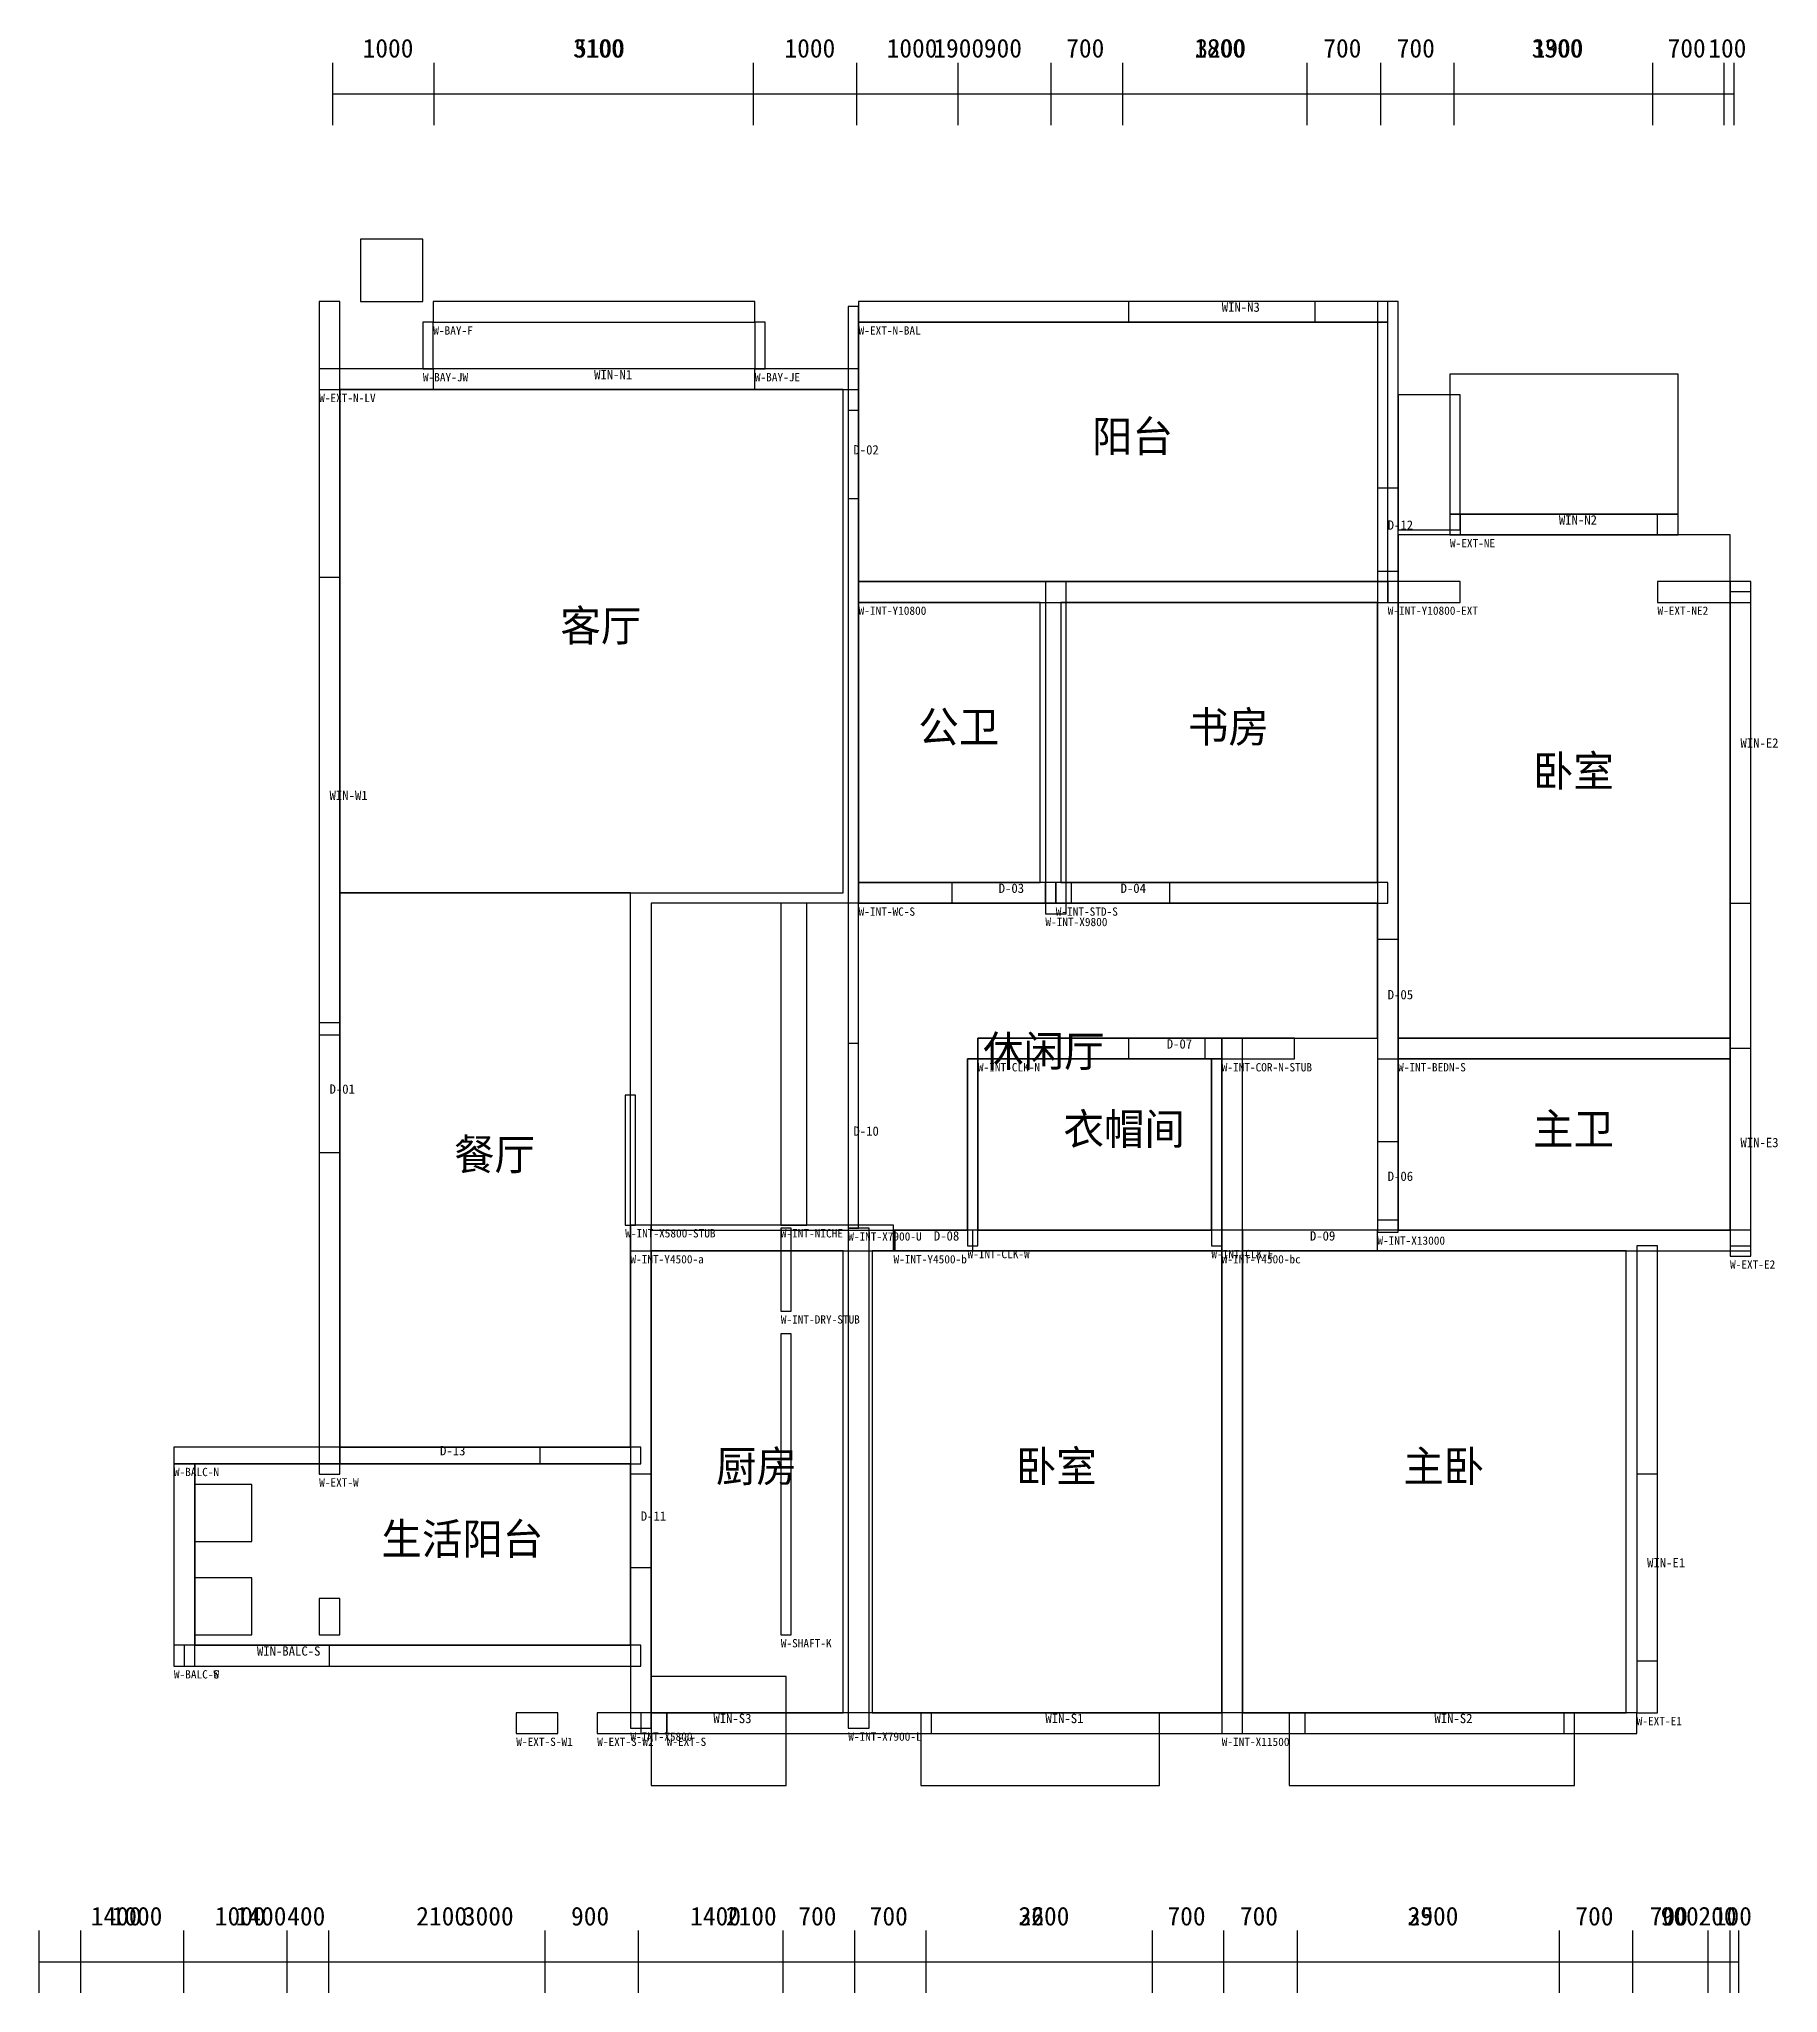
# Model space of a CAD drawing. Header units: millimetres. Extents: x 0 to 16761, y -2700 to 16128.
import ezdxf

# ---------------------------------------------------------------- set-up
doc = ezdxf.new("R2010")
doc.units = ezdxf.units.MM
doc.header["$LTSCALE"] = 200
for name, color, linetype in [('A-DIMS', 1, 'Continuous'), ('A-DOOR', 3, 'Continuous'), ('A-ROOM', 2, 'Continuous'), ('A-SOURCE-REF', 5, 'Continuous'), ('A-TEXT', 7, 'Continuous'), ('A-UNCERTAIN', 9, 'CONTINUOUS'), ('A-WALL', 7, 'Continuous'), ('A-WINDOW', 4, 'Continuous')]:
    doc.layers.add(name, color=color, linetype=linetype)

msp = doc.modelspace()

# ---------------------------------------------------------------- linework, layer by layer
at = {"layer": 'A-DIMS'}
for p, q in [((2831, 15300), (2831, 15900)), ((2831, 15300), (2831, 15900)), ((3807, 15300), (3807, 15900)), ((6887, 15300), (6887, 15900)), ((7882, 15300), (7882, 15900)), ((7882, 15300), (7882, 15900)), ((8858, 15300), (8858, 15900)), ((9757, 15300), (9757, 15900)), ((9757, 15300), (9757, 15900)), ((10446, 15300), (10446, 15900)), ((12225, 15300), (12225, 15900)), ((12933, 15300), (12933, 15900)), ((12933, 15300), (12933, 15900)), ((13641, 15300), (13641, 15900)), ((15554, 15300), (15554, 15900)), ((16243, 15300), (16243, 15900)), ((16243, 15300), (16243, 15900)), ((16338, 15300), (16338, 15900)), ((2831, 15600), (7882, 15600)), ((2831, 15600), (3807, 15600)), ((3807, 15600), (6887, 15600)), ((6887, 15600), (7882, 15600)), ((7882, 15600), (9757, 15600)), ((7882, 15600), (8858, 15600)), ((8858, 15600), (9757, 15600)), ((9757, 15600), (12933, 15600)), ((9757, 15600), (10446, 15600)), ((10446, 15600), (12225, 15600)), ((12225, 15600), (12933, 15600)), ((12933, 15600), (16243, 15600)), ((12933, 15600), (13641, 15600)), ((13641, 15600), (15554, 15600)), ((15554, 15600), (16243, 15600)), ((16243, 15600), (16338, 15600)), ((0, -2700), (0, -2100)), ((402, -2700), (402, -2100)), ((1397, -2700), (1397, -2100)), ((1397, -2700), (1397, -2100)), ((2391, -2700), (2391, -2100)), ((2793, -2700), (2793, -2100)), ((2793, -2700), (2793, -2100)), ((4879, -2700), (4879, -2100)), ((5778, -2700), (5778, -2100)), ((5778, -2700), (5778, -2100)), ((7174, -2700), (7174, -2100)), ((7863, -2700), (7863, -2100)), ((7863, -2700), (7863, -2100)), ((8552, -2700), (8552, -2100)), ((10733, -2700), (10733, -2100)), ((11421, -2700), (11421, -2100)), ((11421, -2700), (11421, -2100)), ((12129, -2700), (12129, -2100)), ((14655, -2700), (14655, -2100)), ((15363, -2700), (15363, -2100)), ((15363, -2700), (15363, -2100)), ((16090, -2700), (16090, -2100)), ((16300, -2700), (16300, -2100)), ((16300, -2700), (16300, -2100)), ((16386, -2700), (16386, -2100)), ((0, -2400), (1397, -2400)), ((402, -2400), (1397, -2400)), ((1397, -2400), (2793, -2400)), ((1397, -2400), (2391, -2400)), ((2391, -2400), (2793, -2400)), ((2793, -2400), (5778, -2400)), ((2793, -2400), (4879, -2400)), ((4879, -2400), (5778, -2400)), ((5778, -2400), (7863, -2400)), ((5778, -2400), (7174, -2400)), ((7174, -2400), (7863, -2400)), ((7863, -2400), (11421, -2400)), ((7863, -2400), (8552, -2400)), ((8552, -2400), (10733, -2400)), ((10733, -2400), (11421, -2400)), ((11421, -2400), (15363, -2400)), ((11421, -2400), (12129, -2400)), ((12129, -2400), (14655, -2400)), ((14655, -2400), (15363, -2400)), ((15363, -2400), (16300, -2400)), ((15363, -2400), (16090, -2400)), ((16090, -2400), (16300, -2400)), ((16300, -2400), (16386, -2400))]:
    msp.add_line(p, q, dxfattribs=at)
at = {"layer": 'A-DOOR'}
for points in [[(7800, 11700), (7900, 11700), (7900, 12550), (7800, 12550)], [(8800, 7800), (9700, 7800), (9700, 8000), (8800, 8000)], [(12900, 6300), (13100, 6300), (13100, 7450), (12900, 7450)], [(2700, 5400), (2900, 5400), (2900, 6530), (2700, 6530)], [(12900, 4750), (13100, 4750), (13100, 5500), (12900, 5500)], [(8250, 4450), (9000, 4450), (9000, 4650), (8250, 4650)], [(11600, 4450), (12900, 4450), (12900, 4650), (11600, 4650)], [(2900, 2400), (4830, 2400), (4830, 2560), (2900, 2560)], [(5700, 1400), (5900, 1400), (5900, 2300), (5700, 2300)]]:
    msp.add_lwpolyline(points, close=True, dxfattribs=at)
at = {"layer": 'A-ROOM'}
for points in [[(7900, 10900), (13000, 10900), (13000, 13400), (7900, 13400)], [(2900, 7900), (7750, 7900), (7750, 12750), (2900, 12750)], [(7900, 8000), (9650, 8000), (9650, 10700), (7900, 10700)], [(9850, 8000), (12900, 8000), (12900, 10700), (9850, 10700)], [(13100, 4650), (16300, 4650), (16300, 6300), (13100, 6300)], [(5900, 0), (7750, 0), (7750, 4450), (5900, 4450)], [(8030, 0), (11400, 0), (11400, 4450), (8030, 4450)], [(11600, 0), (15300, 0), (15300, 4450), (11600, 4450)], [(1500, 650), (5700, 650), (5700, 2400), (1500, 2400)]]:
    msp.add_lwpolyline(points, close=True, dxfattribs=at)
at = {"layer": 'A-UNCERTAIN'}
for points in [[(3100, 13600), (3700, 13600), (3700, 14200), (3100, 14200)], [(10500, 13400), (12300, 13400), (12300, 13600), (10500, 13600)], [(3700, 12950), (3800, 12950), (3800, 13400), (3700, 13400)], [(6900, 12950), (7000, 12950), (7000, 13400), (6900, 13400)], [(13600, 11550), (15800, 11550), (15800, 12900), (13600, 12900)], [(13100, 11400), (13700, 11400), (13700, 12700), (13100, 12700)], [(12900, 11000), (13100, 11000), (13100, 11800), (12900, 11800)], [(13600, 11350), (15800, 11350), (15800, 11550), (13600, 11550)], [(13700, 11350), (15600, 11350), (15600, 11550), (13700, 11550)], [(13100, 6500), (16300, 6500), (16300, 11350), (13100, 11350)], [(2700, 6650), (2900, 6650), (2900, 10940), (2700, 10940)], [(13000, 10700), (13700, 10700), (13700, 10900), (13000, 10900)], [(15600, 10700), (16500, 10700), (16500, 10900), (15600, 10900)], [(9800, 7800), (13000, 7800), (13000, 8000), (9800, 8000)], [(9950, 7800), (10900, 7800), (10900, 8000), (9950, 8000)], [(2900, 2560), (5700, 2560), (5700, 7900), (2900, 7900)], [(5900, 4650), (8950, 4650), (8950, 6300), (9050, 6300), (9050, 6500), (12900, 6500), (12900, 7800), (5900, 7800)], [(7150, 4700), (7400, 4700), (7400, 7800), (7150, 7800)], [(7800, 4670), (7900, 4670), (7900, 6450), (7800, 6450)], [(9050, 6300), (11400, 6300), (11400, 6500), (9050, 6500)], [(10500, 6300), (11240, 6300), (11240, 6500), (10500, 6500)], [(11400, 6300), (12100, 6300), (12100, 6500), (11400, 6500)], [(8950, 4500), (9050, 4500), (9050, 6300), (8950, 6300)], [(9050, 4650), (11300, 4650), (11300, 6300), (9050, 6300)], [(11300, 4500), (11400, 4500), (11400, 6300), (11300, 6300)], [(16300, 4500), (16500, 4500), (16500, 6400), (16300, 6400)], [(5650, 4700), (5750, 4700), (5750, 5950), (5650, 5950)], [(7150, 3870), (7250, 3870), (7250, 4670), (7150, 4670)], [(7150, 750), (7250, 750), (7250, 3650), (7150, 3650)], [(1500, 1650), (2050, 1650), (2050, 2200), (1500, 2200)], [(1500, 750), (2050, 750), (2050, 1300), (1500, 1300)], [(2700, 750), (2900, 750), (2900, 1100), (2700, 1100)], [(1400, 450), (2800, 450), (2800, 650), (1400, 650)], [(5900, -700), (7200, -700), (7200, 350), (5900, 350)], [(4600, -200), (5000, -200), (5000, 0), (4600, 0)], [(5380, -200), (6050, -200), (6050, 0), (5380, 0)], [(8500, -700), (10800, -700), (10800, 0), (8500, 0)], [(12050, -700), (14800, -700), (14800, 0), (12050, 0)]]:
    msp.add_lwpolyline(points, close=True, dxfattribs=at)
at = {"layer": 'A-WALL'}
for points in [[(2700, 2300), (2900, 2300), (2900, 13600), (2700, 13600)], [(3800, 13400), (6900, 13400), (6900, 13600), (3800, 13600)], [(7900, 13400), (13000, 13400), (13000, 13600), (7900, 13600)], [(12900, 4630), (13100, 4630), (13100, 13600), (12900, 13600)], [(7800, 4670), (7900, 4670), (7900, 13550), (7800, 13550)], [(2700, 12750), (7900, 12750), (7900, 12950), (2700, 12950)], [(7900, 10700), (13000, 10700), (13000, 10900), (7900, 10900)], [(9700, 7700), (9900, 7700), (9900, 10900), (9700, 10900)], [(16300, 4400), (16500, 4400), (16500, 10900), (16300, 10900)], [(7900, 7800), (9800, 7800), (9800, 8000), (7900, 8000)], [(11400, -200), (11600, -200), (11600, 6500), (11400, 6500)], [(13100, 6300), (16300, 6300), (16300, 6500), (13100, 6500)], [(5700, -150), (5900, -150), (5900, 4700), (5700, 4700)], [(5700, 4450), (8236, 4450), (8236, 4700), (5700, 4700)], [(7800, -150), (8000, -150), (8000, 4670), (7800, 4670)], [(8236, 4450), (11400, 4450), (11400, 4650), (8236, 4650)], [(11400, 4450), (16500, 4450), (16500, 4650), (11400, 4650)], [(15400, 0), (15600, 0), (15600, 4500), (15400, 4500)], [(1300, 2400), (5800, 2400), (5800, 2560), (1300, 2560)], [(1300, 450), (1500, 450), (1500, 2400), (1300, 2400)], [(1300, 450), (5800, 450), (5800, 650), (1300, 650)], [(6050, -200), (15400, -200), (15400, 0), (6050, 0)]]:
    msp.add_lwpolyline(points, close=True, dxfattribs=at)
at = {"layer": 'A-WINDOW'}
for points in [[(3800, 12750), (6900, 12750), (6900, 12950), (3800, 12950)], [(16300, 7800), (16500, 7800), (16500, 10800), (16300, 10800)], [(15400, 500), (15600, 500), (15600, 2300), (15400, 2300)], [(5800, -200), (7200, -200), (7200, 0), (5800, 0)], [(8600, -200), (10800, -200), (10800, 0), (8600, 0)], [(12200, -200), (14700, -200), (14700, 0), (12200, 0)]]:
    msp.add_lwpolyline(points, close=True, dxfattribs=at)

# ---------------------------------------------------------------- texts
at = {"layer": 'A-DIMS'}
for s, p in [('1000', (3119, 15950)), ('3100', (5147, 15950)), ('5100', (5157, 15950)), ('1000', (7185, 15950)), ('1000', (8170, 15950)), ('1900', (8620, 15950)), ('900', (9107, 15950)), ('700', (9901, 15950)), ('1800', (11135, 15950)), ('3200', (11145, 15950)), ('700', (12379, 15950)), ('700', (13087, 15950)), ('3300', (14388, 15950)), ('1900', (14397, 15950)), ('700', (15698, 15950)), ('100', (16090, 15950)), ('1400', (498, -2050)), ('1000', (699, -2050)), ('1000', (1694, -2050)), ('1400', (1895, -2050)), ('400', (2392, -2050)), ('2100', (3636, -2050)), ('3000', (4085, -2050)), ('900', (5128, -2050)), ('1400', (6276, -2050)), ('2100', (6620, -2050)), ('700', (7319, -2050)), ('700', (8007, -2050)), ('3600', (9442, -2050)), ('2200', (9442, -2050)), ('700', (10877, -2050)), ('700', (11575, -2050)), ('3900', (13192, -2050)), ('2500', (13192, -2050)), ('700', (14809, -2050)), ('700', (15526, -2050)), ('900', (15631, -2050)), ('200', (15995, -2050)), ('100', (16143, -2050))]:
    msp.add_text(s, height=180, dxfattribs=at).set_placement(p)
at = {"layer": 'A-SOURCE-REF'}
for s, height, p in [('WIN-N3', 90, (11400, 13500)), ('W-BAY-F', 80, (3800, 13280)), ('W-EXT-N-BAL', 80, (7900, 13280)), ('W-BAY-JW', 80, (3700, 12830)), ('WIN-N1', 90, (5350, 12850)), ('W-BAY-JE', 80, (6900, 12830)), ('W-EXT-N-LV', 80, (2700, 12630)), ('D-02', 90, (7850, 12125)), ('D-12', 90, (13000, 11400)), ('WIN-N2', 90, (14650, 11450)), ('W-EXT-NE', 80, (13600, 11230)), ('W-INT-Y10800', 80, (7900, 10580)), ('W-INT-Y10800-EXT', 80, (13000, 10580)), ('W-EXT-NE2', 80, (15600, 10580)), ('WIN-E2', 90, (16400, 9300)), ('WIN-W1', 90, (2800, 8795)), ('D-03', 90, (9250, 7900)), ('D-04', 90, (10425, 7900)), ('W-INT-WC-S', 80, (7900, 7680)), ('W-INT-STD-S', 80, (9800, 7680)), ('W-INT-X9800', 80, (9700, 7580)), ('D-05', 90, (13000, 6875)), ('D-07', 90, (10870, 6400)), ('W-INT-CLK-N', 80, (9050, 6180)), ('W-INT-COR-N-STUB', 80, (11400, 6180)), ('W-INT-BEDN-S', 80, (13100, 6180)), ('D-01', 90, (2800, 5965)), ('D-10', 90, (7850, 5560)), ('WIN-E3', 90, (16400, 5450)), ('D-06', 90, (13000, 5125)), ('W-INT-X5800-STUB', 80, (5650, 4580)), ('W-INT-NICHE', 80, (7150, 4580)), ('W-INT-X7900-U', 80, (7800, 4550)), ('D-08', 90, (8625, 4550)), ('D-09', 90, (12250, 4550)), ('W-INT-X13000', 80, (12900, 4510)), ('W-INT-Y4500-a', 80, (5700, 4330)), ('W-INT-Y4500-b', 80, (8236, 4330)), ('W-INT-CLK-W', 80, (8950, 4380)), ('W-INT-CLK-E', 80, (11300, 4380)), ('W-INT-Y4500-bc', 80, (11400, 4330)), ('W-EXT-E2', 80, (16300, 4280)), ('W-INT-DRY-STUB', 80, (7150, 3750)), ('D-13', 90, (3865, 2480)), ('W-BALC-N', 80, (1300, 2280)), ('W-EXT-W', 80, (2700, 2180)), ('D-11', 90, (5800, 1850)), ('WIN-E1', 90, (15500, 1400)), ('WIN-BALC-S', 90, (2100, 550)), ('W-SHAFT-K', 80, (7150, 630)), ('W-BALC-W', 80, (1300, 330)), ('W-BALC-S', 80, (1300, 330)), ('WIN-S3', 90, (6500, -100)), ('WIN-S1', 90, (9700, -100)), ('WIN-S2', 90, (13450, -100)), ('W-EXT-E1', 80, (15400, -120)), ('W-EXT-S-W1', 80, (4600, -320)), ('W-EXT-S-W2', 80, (5380, -320)), ('W-INT-X5800', 80, (5700, -270)), ('W-EXT-S', 80, (6050, -320)), ('W-INT-X7900-L', 80, (7800, -270)), ('W-INT-X11500', 80, (11400, -320))]:
    msp.add_text(s, height=height, dxfattribs=at).set_placement(p)
at = {"layer": 'A-TEXT'}
for s, p in [('阳台', (10150, 12150)), ('客厅', (5025, 10325)), ('公卫', (8475, 9350)), ('书房', (11075, 9350)), ('卧室', (14400, 8925)), ('休闲厅', (9100, 6225)), ('衣帽间', (9875, 5475)), ('主卫', (14400, 5475)), ('餐厅', (4000, 5230)), ('厨房', (6525, 2225)), ('卧室', (9415, 2225)), ('主卧', (13150, 2225)), ('生活阳台', (3300, 1525))]:
    msp.add_text(s, height=300, dxfattribs=at).set_placement(p)

doc.saveas('drawing.dxf')
